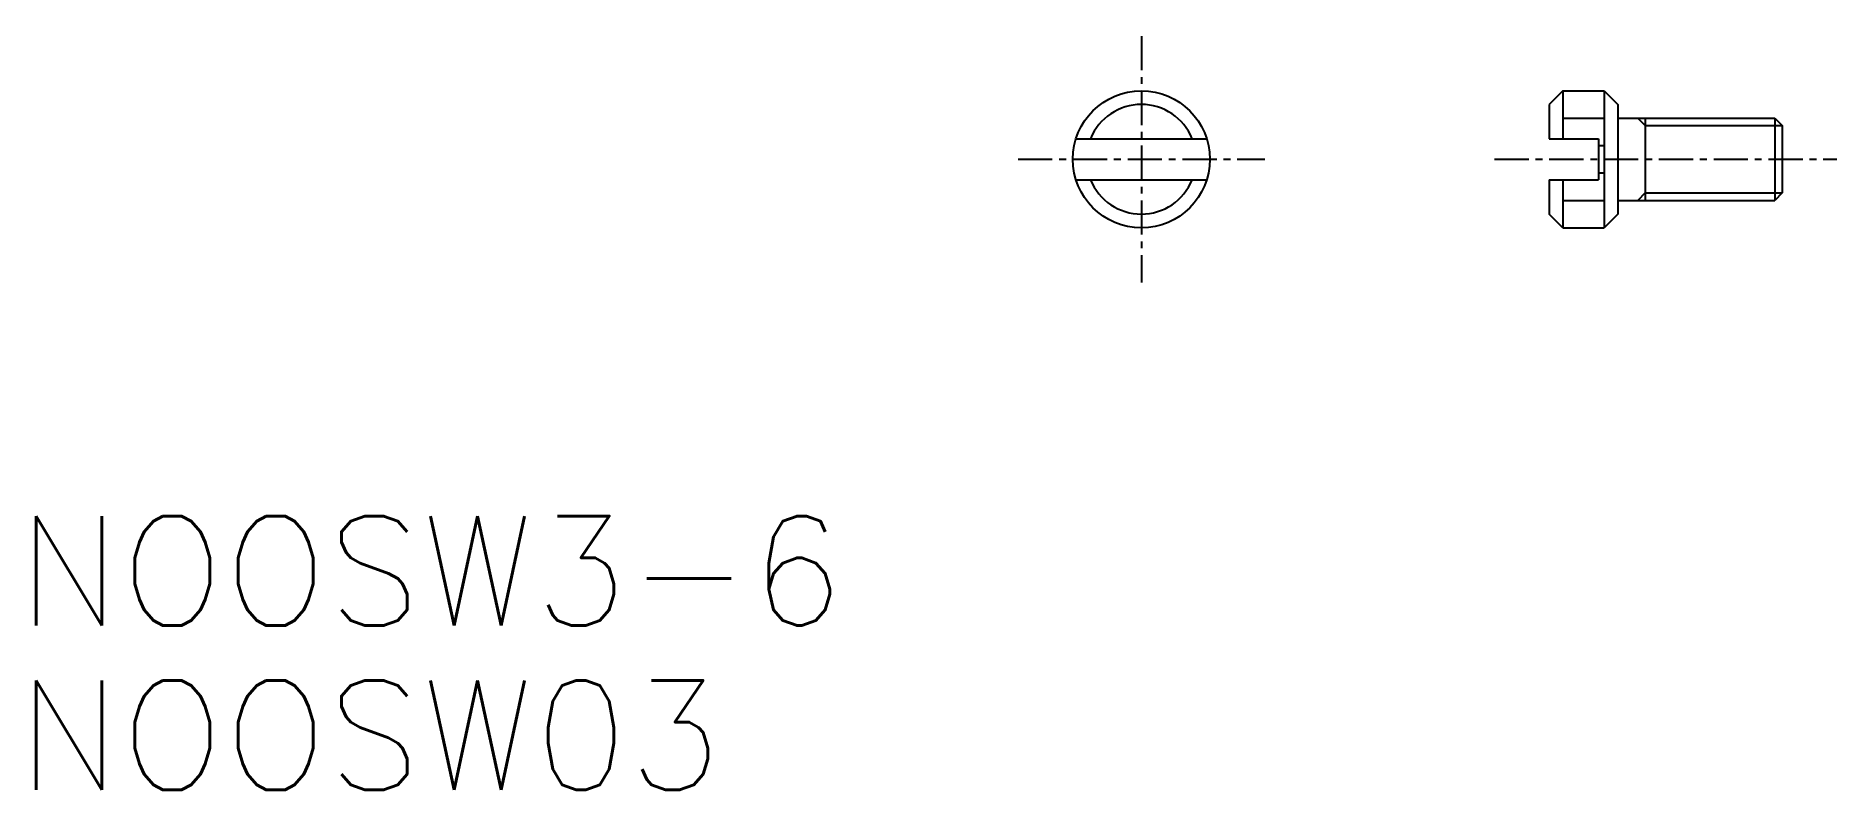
# Model space of a CAD drawing. Extents: x 9.7 to 75.4, y 29.5 to 57.
import ezdxf

# ---------------------------------------------------------------- set-up
doc = ezdxf.new("R2010")
doc.units = 0
doc.linetypes.add('CENTER', pattern=[2, 1.25, -0.25, 0.25, -0.25])
doc.layers.get('0').update_dxf_attribs({"linetype": 'CONTINUOUS'})
doc.layers.add('CENTER', color=1, linetype='CENTER')
doc.styles.get("Standard").update_dxf_attribs({"font": 'txt.shx'})

msp = doc.modelspace()

# ---------------------------------------------------------------- linework, layer by layer
at = {"color": 7, "linetype": 'CONTINUOUS'}
for p, q in [((65.383, 55), (64.883, 54.5)), ((65.383, 55), (66.883, 55)), ((65.383, 55), (65.383, 53.25)), ((66.883, 55), (67.383, 54.5)), ((66.883, 55), (66.883, 50)), ((64.883, 54.5), (64.883, 53.25)), ((65.383, 54), (66.883, 54)), ((67.383, 54.5), (67.383, 50.5)), ((67.383, 54), (73.112, 54)), ((68.383, 54), (68.383, 51)), ((73.112, 54), (73.383, 53.729)), ((73.112, 54), (73.112, 51)), ((47.615, 53.25), (52.385, 53.25)), ((64.883, 53.25), (66.683, 53.25)), ((66.683, 53.25), (66.683, 51.75)), ((73.383, 53.729), (73.383, 51.27)), ((66.683, 53), (66.883, 53)), ((66.683, 52), (66.883, 52)), ((47.615, 51.75), (52.385, 51.75)), ((64.883, 51.75), (66.683, 51.75)), ((64.883, 51.75), (64.883, 50.5)), ((65.383, 51.75), (65.383, 50)), ((73.383, 51.27), (73.112, 51)), ((65.383, 51), (66.883, 51)), ((67.383, 51), (73.112, 51)), ((65.383, 50), (64.883, 50.5)), ((65.383, 50), (66.883, 50)), ((67.383, 50.5), (66.883, 50))]:
    msp.add_line(p, q, dxfattribs=at)
at = {"color": 3, "linetype": 'CONTINUOUS'}
for p, q in [((68.112, 54), (68.383, 53.729)), ((68.383, 53.729), (73.383, 53.729)), ((68.383, 51.27), (68.112, 51)), ((68.383, 51.27), (73.383, 51.27))]:
    msp.add_line(p, q, dxfattribs=at)
at = {"color": 7, "linetype": 'CONTINUOUS'}
msp.add_circle((50, 52.5), 2.5, dxfattribs=at)
for start, end in [(22.02431, 157.97569), (202.02431, 337.97569)]:
    msp.add_arc((50, 52.5), 2, start, end, dxfattribs=at)
at = {"layer": 'CENTER', "color": 1, "linetype": 'CENTER'}
for p, q in [((50, 57), (50, 48)), ((45.5, 52.5), (54.5, 52.5)), ((62.883, 52.5), (75.383, 52.5))]:
    msp.add_line(p, q, dxfattribs=at)

# ---------------------------------------------------------------- texts
at = {"color": 7, "linetype": 'CONTINUOUS'}
for s, p in [('NOOSW3-6', (8.98, 35.476)), ('NOOSW03', (8.98, 29.476))]:
    msp.add_text(s, height=4, dxfattribs=at).set_placement(p)

doc.saveas('drawing.dxf')
